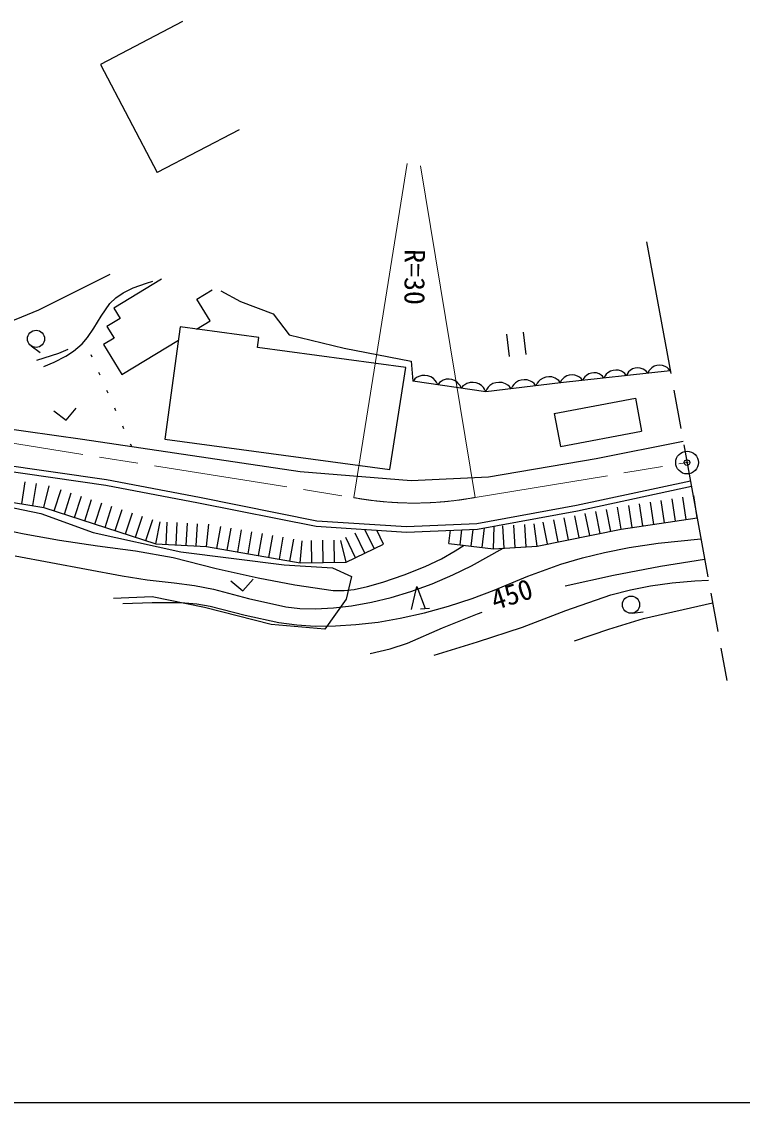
# Model space of a CAD drawing. Units: millimetres, scale not verified. Extents: x 40000 to 680000, y 20000 to 380000.
# Drawn here: x 289576 to 354118, y 205000 to 301824 of the extents above; entities that cross this region are included whole.
import ezdxf
from ezdxf.enums import TextEntityAlignment as Align

# ---------------------------------------------------------------- set-up
doc = ezdxf.new("R2010")
doc.units = ezdxf.units.MM
doc.header["$LTSCALE"] = 1000
doc.header["$PDMODE"] = 32
doc.header["$PDSIZE"] = 500
doc.linetypes.add('CHAIN', pattern=[18.5, 12, -1.5, 3.5, -1.5])
doc.linetypes.add('DOTTED', pattern=[1.75, 0.25, -1.5])
for name, color, linetype, lineweight in [('M-BGD', 7, 'Continuous', 25), ('M-BMK', 2, 'CHAIN', 13), ('M-BMK-HTXT', 7, 'Continuous', 13), ('M-BMK-SRVR', 3, 'Continuous', 25), ('M-TTL-BAND', 7, 'Continuous', 25)]:
    doc.layers.add(name, color=color, linetype=linetype, lineweight=lineweight)
doc.layers.add('M-OTRS', color=6, linetype='Continuous')
doc.styles.add('ＭＳ ゴシック', font='')
doc.styles.get('ＭＳ ゴシック').set_extended_font_data('MS Gothic')

msp = doc.modelspace()

# ---------------------------------------------------------------- linework, layer by layer
at = {"layer": 'M-BGD'}
for p, q in [((303975, 301824), (296640, 297985)), ((296640, 297985), (301712, 288292)), ((309047, 292131), (301712, 288292)), ((291125, 276015), (297499, 279184)), ((302115, 278749), (297836, 276146)), ((305263, 276964), (306647, 277806)), ((306449, 275015), (305263, 276964)), ((307410, 277696), (309189, 276742)), ((287254, 274419), (291125, 276015)), ((297836, 276146), (298391, 275235)), ((309189, 276742), (312109, 275644)), ((298391, 275235), (297221, 274523)), ((305242, 274281), (306449, 275015)), ((312109, 275644), (313531, 273769)), ((297221, 274523), (297867, 273462)), ((303772, 274481), (302408, 264418)), ((310806, 273527), (303772, 274481)), ((297867, 273462), (296919, 272885)), ((298547, 270208), (303611, 273289)), ((310685, 272633), (310806, 273527)), ((313531, 273769), (318447, 272557)), ((333002, 273827), (333235, 271817)), ((334762, 271994), (334529, 274004)), ((290420, 272782), (291241, 272191)), ((290931, 271496), (292900, 272108)), ((292900, 272108), (293739, 272486)), ((296919, 272885), (298547, 270208)), ((323975, 270831), (310685, 272633)), ((318447, 272557), (324466, 271395)), ((324466, 271395), (324617, 269616)), ((322547, 261688), (323975, 270831)), ((347659, 270537), (337843, 269452)), ((338622, 270149), (338386, 270082)), ((338864, 270176), (338622, 270149)), ((339110, 270162), (338864, 270176)), ((339364, 270068), (339110, 270162)), ((340368, 270273), (340151, 270133)), ((340593, 270337), (340368, 270273)), ((340822, 270362), (340593, 270337)), ((341056, 270349), (340822, 270362)), ((341297, 270260), (341056, 270349)), ((341463, 270162), (341297, 270260)), ((341590, 270060), (341463, 270162)), ((341932, 270230), (341824, 270096)), ((342079, 270369), (341932, 270230)), ((342307, 270516), (342079, 270369)), ((342544, 270583), (342307, 270516)), ((342786, 270610), (342544, 270583)), ((343031, 270596), (342786, 270610)), ((343286, 270502), (343031, 270596)), ((343460, 270399), (343286, 270502)), ((343594, 270292), (343460, 270399)), ((343737, 270104), (343594, 270292)), ((343831, 270308), (343737, 270104)), ((343933, 270435), (343831, 270308)), ((344073, 270567), (343933, 270435)), ((344290, 270707), (344073, 270567)), ((344515, 270770), (344290, 270707)), ((344744, 270795), (344515, 270770)), ((344977, 270783), (344744, 270795)), ((345219, 270693), (344977, 270783)), ((345385, 270596), (345219, 270693)), ((345512, 270494), (345385, 270596)), ((345648, 270315), (345512, 270494)), ((345746, 270530), (345648, 270315)), ((345854, 270664), (345746, 270530)), ((346001, 270802), (345854, 270664)), ((346229, 270949), (346001, 270802)), ((346466, 271016), (346229, 270949)), ((346707, 271043), (346466, 271016)), ((346953, 271029), (346707, 271043)), ((347208, 270935), (346953, 271029)), ((347382, 270833), (347208, 270935)), ((347516, 270725), (347382, 270833)), ((347659, 270537), (347516, 270725)), ((331137, 268661), (324617, 269616)), ((324795, 269815), (324630, 269614)), ((324946, 269927), (324795, 269815)), ((325142, 270034), (324946, 269927)), ((325425, 270127), (325142, 270034)), ((325696, 270133), (325425, 270127)), ((325960, 270094), (325696, 270133)), ((326218, 270011), (325960, 270094)), ((326463, 269840), (326218, 270011)), ((326620, 269682), (326463, 269840)), ((326733, 269531), (326620, 269682)), ((326833, 269291), (326733, 269531)), ((326989, 269483), (326833, 269291)), ((327134, 269591), (326989, 269483)), ((327321, 269692), (327134, 269591)), ((327591, 269781), (327321, 269692)), ((327850, 269787), (327591, 269781)), ((328102, 269750), (327850, 269787)), ((328348, 269671), (328102, 269750)), ((328582, 269508), (328348, 269671)), ((328732, 269357), (328582, 269508)), ((328839, 269212), (328732, 269357)), ((328935, 268984), (328839, 269212)), ((329099, 269185), (328935, 268984)), ((329251, 269297), (329099, 269185)), ((329446, 269404), (329251, 269297)), ((329730, 269497), (329446, 269404)), ((330000, 269503), (329730, 269497)), ((330265, 269464), (330000, 269503)), ((330523, 269381), (330265, 269464)), ((330768, 269210), (330523, 269381)), ((330924, 269052), (330768, 269210)), ((337843, 269452), (331137, 268661)), ((331514, 269221), (331345, 269061)), ((331775, 269393), (331514, 269221)), ((332047, 269472), (331775, 269393)), ((332324, 269504), (332047, 269472)), ((332607, 269491), (332324, 269504)), ((332900, 269385), (332607, 269491)), ((333101, 269268), (332900, 269385)), ((333257, 269146), (333101, 269268)), ((333646, 269316), (333529, 269168)), ((333807, 269469), (333646, 269316)), ((334057, 269633), (333807, 269469)), ((334317, 269709), (334057, 269633)), ((334582, 269740), (334317, 269709)), ((334853, 269727), (334582, 269740)), ((335133, 269626), (334853, 269727)), ((335326, 269514), (335133, 269626)), ((335474, 269397), (335326, 269514)), ((335633, 269192), (335474, 269397)), ((335739, 269428), (335633, 269192)), ((335856, 269577), (335739, 269428)), ((336018, 269730), (335856, 269577)), ((336267, 269894), (336018, 269730)), ((336527, 269970), (336267, 269894)), ((336793, 270001), (336527, 269970)), ((337063, 269988), (336793, 270001)), ((337344, 269887), (337063, 269988)), ((337536, 269775), (337344, 269887)), ((337685, 269658), (337536, 269775)), ((337843, 269452), (337685, 269658)), ((337903, 269663), (337804, 269448)), ((338010, 269797), (337903, 269663)), ((338158, 269935), (338010, 269797)), ((338386, 270082), (338158, 269935)), ((339539, 269966), (339364, 270068)), ((339673, 269858), (339539, 269966)), ((339815, 269670), (339673, 269858)), ((339909, 269874), (339815, 269670)), ((340011, 270002), (339909, 269874)), ((340151, 270133), (340011, 270002)), ((341726, 269882), (341590, 270060)), ((341824, 270096), (341726, 269882)), ((331037, 268901), (330924, 269052)), ((331137, 268661), (331037, 268901)), ((331223, 268906), (331111, 268658)), ((331345, 269061), (331223, 268906)), ((333422, 268931), (333257, 269146)), ((333529, 269168), (333422, 268931)), ((337267, 266717), (344548, 268076)), ((344548, 268076), (345099, 265124)), ((281008, 266388), (295034, 264402)), ((292458, 266969), (293574, 266120)), ((293574, 266120), (294469, 267200)), ((337267, 266717), (337818, 263765)), ((295034, 264402), (314523, 261526)), ((302408, 264418), (322547, 261688)), ((337818, 263765), (345099, 265124)), ((341031, 262674), (348812, 264230)), ((280352, 262714), (297104, 260310)), ((280430, 263208), (297187, 260804)), ((331373, 261054), (341031, 262674)), ((314523, 261526), (324461, 260703)), ((273626, 261263), (291577, 258299)), ((289582, 258629), (289908, 260603)), ((297187, 260804), (305500, 259209)), ((324461, 260703), (331373, 261054)), ((339257, 258493), (349459, 260692)), ((290580, 258464), (290906, 260439)), ((291577, 258299), (292051, 260244)), ((292489, 258002), (293109, 259905)), ((293401, 257705), (294021, 259608)), ((297104, 260310), (305402, 258718)), ((339356, 258002), (349564, 260203)), ((285118, 259006), (291305, 257771)), ((294312, 257408), (294932, 259311)), ((295224, 257111), (295844, 259014)), ((296136, 256814), (296756, 258717)), ((305402, 258718), (315954, 256613)), ((305500, 259209), (316020, 257110)), ((345212, 256638), (344911, 258617)), ((346183, 256786), (345882, 258765)), ((347153, 256934), (346852, 258912)), ((348124, 257081), (347823, 259060)), ((349095, 257229), (348794, 259208)), ((350065, 257376), (349764, 259355)), ((291305, 257771), (295996, 256056)), ((291577, 258299), (301607, 255032)), ((297048, 256517), (297668, 258420)), ((297960, 256220), (298580, 258123)), ((298871, 255923), (299491, 257826)), ((330349, 256849), (339257, 258493)), ((330405, 256350), (339356, 258002)), ((339502, 255594), (339112, 257557)), ((340444, 255781), (340054, 257744)), ((341386, 255968), (340996, 257932)), ((342329, 256156), (341938, 258119)), ((343271, 256343), (342925, 258315)), ((344242, 256491), (343941, 258470)), ((299783, 255626), (300403, 257529)), ((300695, 255329), (301315, 257232)), ((301607, 255032), (301972, 257000)), ((302510, 254985), (302613, 256984)), ((303413, 254939), (303516, 256938)), ((304316, 254892), (304419, 256891)), ((305219, 254846), (305322, 256845)), ((306122, 254799), (306346, 256788)), ((307056, 254635), (307401, 256607)), ((315954, 256613), (324034, 256095)), ((316020, 257110), (324040, 256596)), ((324040, 256596), (330349, 256849)), ((331824, 254596), (331879, 256596)), ((332801, 254658), (332674, 256655)), ((333778, 254720), (333651, 256718)), ((334755, 254782), (334628, 256780)), ((335733, 254845), (335473, 256829)), ((336675, 255032), (336285, 256995)), ((337617, 255219), (337227, 257183)), ((338559, 255407), (338169, 257370)), ((343271, 256343), (350065, 257376)), ((295996, 256056), (303824, 254331)), ((307990, 254471), (308336, 256443)), ((308924, 254308), (309270, 256279)), ((309858, 254144), (310204, 256115)), ((310792, 253980), (311138, 255951)), ((311726, 253816), (312072, 255787)), ((312660, 253652), (313006, 255624)), ((320314, 254206), (319438, 256006)), ((321155, 254615), (320319, 256333)), ((321995, 255024), (321392, 256265)), ((324034, 256095), (330405, 256350)), ((327836, 255069), (327977, 256253)), ((328833, 254951), (328993, 256294)), ((329830, 254832), (330009, 256335)), ((330827, 254714), (331035, 256467)), ((335733, 254845), (343271, 256343)), ((301607, 255032), (306122, 254799)), ((306122, 254799), (314529, 253324)), ((313595, 253488), (313940, 255460)), ((314529, 253324), (314687, 255320)), ((315555, 253340), (315524, 255342)), ((316580, 253356), (316550, 255357)), ((317606, 253372), (317575, 255373)), ((318632, 253388), (318168, 255335)), ((319473, 253797), (318597, 255597)), ((318632, 253388), (321995, 255024)), ((327836, 255069), (331824, 254596)), ((331824, 254596), (335733, 254845)), ((303824, 254331), (313072, 253145)), ((313072, 253145), (317421, 252895)), ((314529, 253324), (318632, 253388)), ((317421, 252895), (319119, 252109)), ((309384, 250828), (310320, 251873)), ((319119, 252109), (318640, 250080)), ((308302, 251719), (309384, 250828)), ((324493, 249149), (324953, 251211)), ((324953, 251211), (325704, 249236)), ((301280, 250284), (297811, 250145)), ((305965, 249321), (301280, 250284)), ((318640, 250080), (316713, 247403)), ((311935, 247815), (305965, 249321)), ((325300, 249207), (326107, 249265)), ((344241, 248825), (345245, 248949)), ((316713, 247403), (311935, 247815))]:
    msp.add_line(p, q, dxfattribs=at)
at = {"layer": 'M-BGD', "linetype": 'CHAIN'}
msp.add_line((345546, 282098), (352731, 242795), dxfattribs=at)
at = {"layer": 'M-BGD', "linetype": 'DOTTED'}
msp.add_line((299441, 263752), (295627, 272347), dxfattribs=at)
at = {"layer": 'M-BGD'}
for points in [[(291552, 270931), (292498, 271301), (293540, 271842), (294215, 272294), (294983, 272958), (295475, 273513), (296055, 274361), (296685, 275426), (297487, 276571), (298016, 277079), (298666, 277519), (299577, 277960), (300761, 278390), (301313, 278568)], [(280263, 257895), (289799, 255927), (292957, 255366), (296360, 254873), (299759, 254405), (303151, 253828), (306996, 252836), (310744, 251990), (314047, 251373), (317467, 250865), (318470, 250862), (319366, 250958), (320554, 251205), (321927, 251603), (323838, 252249), (325719, 252997), (327169, 253702), (328402, 254413), (329202, 254907)], [(288994, 253973), (298570, 252166), (300832, 251811), (303247, 251539), (305053, 251309), (306763, 250986), (309899, 250154), (313250, 249388), (314484, 249256), (315902, 249220), (317502, 249294), (319112, 249476), (320906, 249801), (322681, 250234), (324428, 250761), (326334, 251451), (328195, 252250), (329847, 253068), (332709, 254652)], [(298625, 249684), (301252, 249790), (303841, 249779), (305254, 249665), (306473, 249467), (309607, 248651), (312609, 247977), (314215, 247770), (315868, 247668), (317692, 247685), (319495, 247803), (321506, 248036), (323482, 248373), (325659, 248856), (327809, 249446), (329925, 250143), (331904, 250902), (334899, 252131), (337858, 253221), (339799, 253798), (341767, 254277), (343983, 254705), (346586, 255088), (350408, 255502)], [(338236, 251265), (342583, 252226), (346775, 253044), (350732, 253657)], [(326526, 245080), (330403, 246249), (334438, 247580), (338310, 249057), (342336, 250474), (344102, 250929), (345892, 251283), (347832, 251550), (349849, 251715), (351087, 251787)], [(320797, 245210), (322569, 245646), (324118, 246135), (327270, 247516), (330407, 248774), (330805, 248922)], [(339096, 246352), (342161, 247401), (345266, 248347), (351456, 249768)]]:
    msp.add_lwpolyline(points, dxfattribs=at)
for centre in [(290869, 273406), (344147, 249589)]:
    msp.add_circle(centre, 769, dxfattribs=at)
at = {"layer": 'M-BMK'}
for p, q in [((264940, 267860), (319325, 259178)), ((330187, 259197), (349162, 262317))]:
    msp.add_line(p, q, dxfattribs=at)
msp.add_arc((324702, 288716), 30024, 259.68306, 280.52555, dxfattribs=at)
at = {"layer": 'M-BMK-HTXT'}
for p, q in [((324104, 289111), (319325, 259178)), ((325301, 288914), (330187, 259197))]:
    msp.add_line(p, q, dxfattribs=at)
at = {"layer": 'M-BMK-SRVR'}
for radius in [1012, 40.5]:
    msp.add_circle((349162, 262317), radius, dxfattribs=at)
at = {"layer": 'M-OTRS'}
msp.add_point((349162, 262317), dxfattribs=at)
at = {"layer": 'M-TTL-BAND'}
msp.add_line((40000, 205000), (579000, 205000), dxfattribs=at)

# ---------------------------------------------------------------- texts
at = {"layer": 'M-BGD', "style": 'ＭＳ ゴシック'}
msp.add_text('450', height=1833, rotation=17.992, dxfattribs=at).set_placement((332138, 248554), align=Align.BOTTOM_LEFT)
at = {"layer": 'M-BMK-HTXT', "style": 'ＭＳ ゴシック'}
msp.add_text('R=30', height=1833, rotation=269.792, dxfattribs=at).set_placement((323325, 281439), align=Align.BOTTOM_LEFT)

doc.saveas('drawing.dxf')
